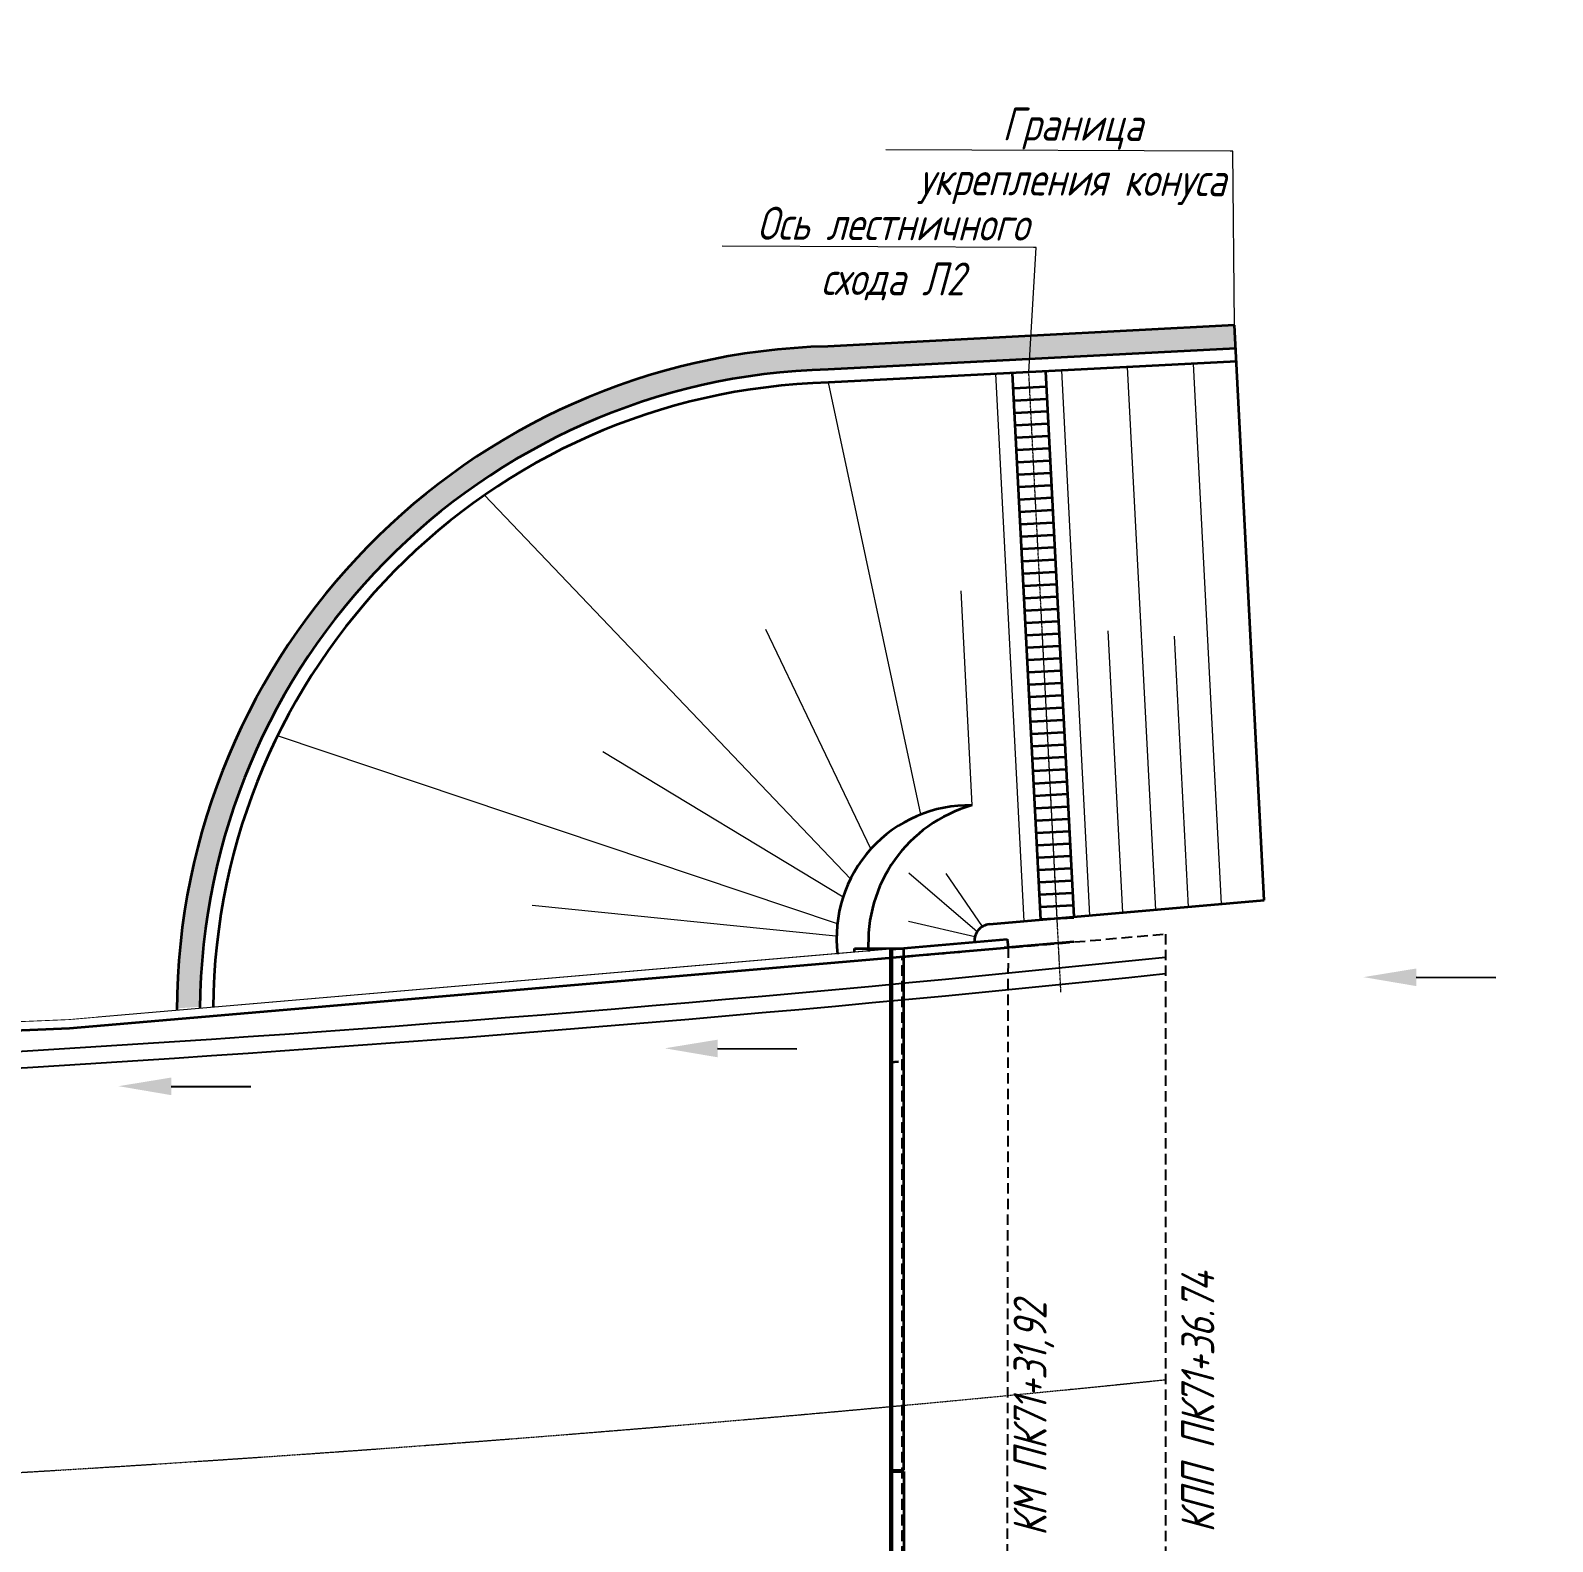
# Model space of a CAD drawing. Header units: millimetres. Extents: x 0 to 285450075, y -3000605 to 8125189010.
# Drawn here: x 6900589 to 6946736, y -1269651 to -1223820 of the extents above; entities that cross this region are included whole.
import ezdxf
from ezdxf import colors
from ezdxf.entities.mleader import LeaderData, LeaderLine
from ezdxf.math import Vec2, Vec3

# ---------------------------------------------------------------- set-up
doc = ezdxf.new("R2010")
doc.units = ezdxf.units.MM
doc.set_wipeout_variables(frame=1)
for name, pattern in [('CENTER', [50.8, 31.75, -6.35, 6.35, -6.35]), ('невидимая', [9.525, 6.35, -3.175]), ('осевая', [2, 1.25, -0.25, 0.25, -0.25])]:
    doc.linetypes.add(name, pattern=pattern)
for name, color, linetype, lineweight in [('1-Бетон', 106, 'Continuous', 35), ('1-Оси', 1, 'CENTER', 20), ('1-Штриховка', 8, 'Continuous', 9), ('ИС_Выноски', 3, 'Continuous', 18), ('ИС_Мвн', 3, 'Continuous', 18), ('ИС_Основная', 7, 'Continuous', 35), ('ИС_Ось', 3, 'осевая', 18), ('ИС_Размер', 3, 'Continuous', 18), ('ИС_Текст', 4, 'Continuous', 18), ('ИС_Тонкая', 3, 'Continuous', 18)]:
    doc.layers.add(name, color=color, linetype=linetype, lineweight=lineweight)
doc.layers.add('_Defpoints', color=8, linetype='Continuous', plot=False)
doc.layers.add('Оси_Невидимые', color=5, linetype='Continuous', plot=False)
doc.layers.add('ИС_Невидимая', color=4, linetype='невидимая')
doc.styles.add('ISOCPEUR', font='isocpeur.ttf', dxfattribs={"width": 0.8, "oblique": 15, "height": 2.5})

# ---------------------------------------------------------------- blocks, each defined once
blk = doc.blocks.new('_None')
blk = doc.blocks.new('б33 план')
at = {"layer": '1-Бетон'}
blk.add_lwpolyline([(1400, 700), (31600, 700), (31600, -700), (1400, -700)], close=True, dxfattribs=at)
for points in [[(1400, 310), (0, 310), (0, -310), (1400, -310)], [(31600, 310), (33000, 310), (33000, -310), (31600, -310)]]:
    blk.add_lwpolyline(points, dxfattribs=at)
at = {"layer": 'ИС_Ось', "color": 3, "ltscale": 20}
for points in [[(0, 0), (33000, 0)], [(400, 310), (400, -310)], [(32600, 310), (32600, -310)]]:
    blk.add_lwpolyline(points, dxfattribs=at)
blk = doc.blocks.new('*U1976')
at = {"rotation": 182.4098864728825}
blk.add_blockref('б33 план', (16485, 694), dxfattribs=at)
blk = doc.blocks.new('*U1977')
at = {"layer": '_Defpoints', "color": 0, "linetype": 'ByBlock', "lineweight": -2, "transparency": 16777216}
for p in [(0, 0), (0, -2252), (0, -4504), (0, -6756), (0, -9008), (0, -11260), (0, -13512), (0, -15764), (0, -18016), (0, -20268), (0, -22520), (0, -24772), (0, -27024), (0, -29276)]:
    blk.add_blockref('*U1976', p, dxfattribs=at)
blk = doc.blocks.new('Б24 план')
at = {"layer": '1-Бетон'}
blk.add_lwpolyline([(1400, -700), (22600, -700), (22600, 700), (1400, 700)], close=True, dxfattribs=at)
for points in [[(1400, -310), (0, -310), (0, 310), (1400, 310)], [(22600, -310), (24000, -310), (24000, 310), (22600, 310)]]:
    blk.add_lwpolyline(points, dxfattribs=at)
at = {"layer": 'ИС_Ось', "color": 3, "ltscale": 20}
for points in [[(300, -310), (300, 310)], [(23700, -310), (23700, 310)], [(0, 0), (24000, 0)]]:
    blk.add_lwpolyline(points, dxfattribs=at)
blk = doc.blocks.new('*U1978')
at = {"rotation": 4.910079921255813}
blk.add_blockref('Б24 план', (-11956, -1027), dxfattribs=at)
blk = doc.blocks.new('*U1979')
at = {"layer": '_Defpoints', "color": 0, "linetype": 'ByBlock', "lineweight": -2, "transparency": 16777216}
for p in [(0, 0), (0, -2258), (0, -4516), (0, -6774), (0, -9032), (0, -11290), (0, -13548), (0, -15806), (0, -18064), (0, -20322), (0, -22580), (0, -24838), (0, -27096), (0, -29354)]:
    blk.add_blockref('*U1978', p, dxfattribs=at)
blk = doc.blocks.new('*U1401')
at = {"layer": 'ИС_Ось', "ltscale": 500}
blk.add_lwpolyline([(0, 500), (0, -1000)], dxfattribs=at)
blk = doc.blocks.new('*U1402')
at = {"color": 0, "linetype": 'ByBlock', "lineweight": -2, "transparency": 16777216}
for p in [(0, 0), (4200, 0), (8400, 0)]:
    blk.add_blockref('*U1401', p, dxfattribs=at)
blk = doc.blocks.new('*U1407')
at = {"layer": '1-Бетон'}
blk.add_circle((0, 0), 750, dxfattribs=at)
blk = doc.blocks.new('*U1408')
at = {"layer": '1-Бетон', "color": 0, "linetype": 'ByBlock', "lineweight": -2, "transparency": 16777216}
for p in [(0, 0), (4200, 0), (8400, 0)]:
    blk.add_blockref('*U1407', p, dxfattribs=at)
blk = doc.blocks.new('*U1405')
at = {"layer": 'ИС_Ось', "ltscale": 500}
blk.add_line((0, -725), (0, 725), dxfattribs=at)
blk = doc.blocks.new('*U1406')
at = {"layer": '1-Бетон', "color": 0, "linetype": 'ByBlock', "lineweight": -2, "transparency": 16777216}
for p in [(0, 0), (2250, 0), (4500, 0), (6750, 0), (9000, 0), (11250, 0), (13500, 0)]:
    blk.add_blockref('*U1405', p, dxfattribs=at)
blk = doc.blocks.new('iyugtyuf')
at = {"layer": 'ИС_Мвн', "color": 146, "linetype": 'ByBlock', "lineweight": -2, "true_color": 0x105689}
blk.add_lwpolyline([(-1600, 0), (-4008, 0)], dxfattribs=at)
at = {"layer": 'ИС_Мвн', "color": 146, "true_color": 0x105689}
blk.add_solid([(-1600, 267), (0, 0), (-1600, -267)], dxfattribs=at)
blk = doc.blocks.new('мост план кальмиус')
at = {"layer": 'ИС_Выноски'}
ml = blk.add_multileader_mtext('Standard', dxfattribs=at)
ml.set_content('Ось опоры ОК6 \\PПК71+28,02', color=256, style='ISOCPEUR')
ml.set_leader_properties(color=256, linetype='ByLayer')
ml.set_arrow_properties(name='NONE')
ml.build(insert=Vec2(0, 0))
ml.multileader.update_dxf_attribs({"text_left_attachment_type": 6, "text_right_attachment_type": 6, "dogleg_length": 0.36, "arrow_head_size": 600, "scale": 200})
ctx = ml.context
ctx.base_point, ctx.scale, ctx.char_height, ctx.arrow_head_size, ctx.landing_gap_size, ctx.plane_origin, ctx.plane_x_axis, ctx.plane_y_axis = Vec3(73245, -25515), 200, 1200, 600, 125, Vec3(80241, -7446), Vec3(0, 1), Vec3(-1, 0)
ctx.left_attachment, ctx.right_attachment, ctx.text_align_type = 6, 6, 1
notes = []
notes.append((ctx, [(1, (1, 1, 0), (73245, -15820), (0, -1), 161, [(1, [(73245, -14402)], 0, [])])]))
ctx.mtext.insert, ctx.mtext.text_direction, ctx.mtext.rotation, ctx.mtext.width, ctx.mtext.alignment, ctx.mtext.flow_direction = Vec3(71805, -20748), Vec3(0, 1), 1.570796, 17109.09, 2, 5
ml = blk.add_multileader_mtext('Standard', dxfattribs=at)
ml.set_content('Ось опоры ОП5 \\PПК 71+4,24', color=256, style='ISOCPEUR')
ml.set_leader_properties(color=256, linetype='ByLayer')
ml.set_arrow_properties(name='NONE')
ml.build(insert=Vec2(0, 0))
ml.multileader.update_dxf_attribs({"text_left_attachment_type": 6, "text_right_attachment_type": 6, "dogleg_length": 0.36, "arrow_head_size": 600, "scale": 200})
ctx = ml.context
ctx.base_point, ctx.scale, ctx.char_height, ctx.arrow_head_size, ctx.landing_gap_size, ctx.plane_origin, ctx.plane_x_axis, ctx.plane_y_axis = Vec3(49545, -27906), 200, 1200, 600, 125, Vec3(56540, -9401), Vec3(0, 1), Vec3(-1, 0)
ctx.left_attachment, ctx.right_attachment, ctx.text_align_type = 6, 6, 1
notes.append((ctx, [(1, (1, 1, 0), (49545, -18212), (0, -1), 161, [(1, [(49545, -16236)], 0, [])])]))
ctx.mtext.insert, ctx.mtext.text_direction, ctx.mtext.rotation, ctx.mtext.width, ctx.mtext.alignment, ctx.mtext.flow_direction = Vec3(48105, -23139), Vec3(0, 1), 1.570796, 10620.22, 2, 5
for ctx, leaders in notes:
    for number, flags, end, landing, length, lines in leaders:
        leader = LeaderData()
        leader.index, (leader.has_last_leader_line, leader.has_dogleg_vector, leader.attachment_direction) = number, flags
        leader.last_leader_point, leader.dogleg_vector, leader.dogleg_length = Vec3(end), Vec3(landing), length
        for number, points, colour, breaks in lines:
            line = LeaderLine()
            line.index, line.vertices, line.color, line.breaks = number, Vec3.list(points), colors.encode_raw_color(colour), breaks
            leader.lines.append(line)
        ctx.leaders.append(leader)

msp = doc.modelspace()

# ---------------------------------------------------------------- block references
at = {"layer": '1-Бетон'}
msp.add_blockref('мост план кальмиус', (6853073.53, -668947.9294), dxfattribs=at)

# ---------------------------------------------------------------- next in the draw order: block references
at = {"rotation": 179.8184445429172}
msp.add_blockref('iyugtyuf', (6941004.4556, -1252532.1468), dxfattribs=at)

# ---------------------------------------------------------------- next in the draw order: leaders
at = {"layer": 'ИС_Выноски'}
ml = msp.add_multileader_mtext('Standard', dxfattribs=at)
ml.set_content('Ось опоры ОК6 \\PПК71+28,02', color=256, style='ISOCPEUR')
ml.set_leader_properties(color=256, linetype='ByLayer')
ml.set_arrow_properties(name='NONE')
ml.build(insert=Vec2(0, 0))
ml.multileader.update_dxf_attribs({"text_left_attachment_type": 6, "text_right_attachment_type": 6, "dogleg_length": 0.36, "arrow_head_size": 600, "scale": 200})
ctx = ml.context
ctx.base_point, ctx.scale, ctx.char_height, ctx.arrow_head_size, ctx.landing_gap_size, ctx.plane_origin, ctx.plane_x_axis, ctx.plane_y_axis = Vec3(6926318.9416, -1022715.153), 200, 1200, 600, 125, Vec3(6933314.6181, -1004646.7782), Vec3(0, 1), Vec3(-1, 0)
ctx.left_attachment, ctx.right_attachment, ctx.text_align_type = 6, 6, 1
notes = []
notes.append((ctx, [(1, (1, 1, 0), (6926318.9416, -1013021.0332), (0, -1), 161.0417, [(1, [(6926318.9416, -1011603.0251)], 0, [])])]))
ctx.mtext.insert, ctx.mtext.text_direction, ctx.mtext.rotation, ctx.mtext.width, ctx.mtext.alignment, ctx.mtext.flow_direction = Vec3(6924878.9416, -1017948.614), Vec3(0, 1), 1.5707963268, 17109.090455, 2, 5
ml = msp.add_multileader_mtext('Standard', dxfattribs=at)
ml.set_content('Ось опоры ОП5 \\PПК 71+4,24', color=256, style='ISOCPEUR')
ml.set_leader_properties(color=256, linetype='ByLayer')
ml.set_arrow_properties(name='NONE')
ml.build(insert=Vec2(0, 0))
ml.multileader.update_dxf_attribs({"text_left_attachment_type": 6, "text_right_attachment_type": 6, "dogleg_length": 0.36, "arrow_head_size": 600, "scale": 200})
ctx = ml.context
ctx.base_point, ctx.scale, ctx.char_height, ctx.arrow_head_size, ctx.landing_gap_size, ctx.plane_origin, ctx.plane_x_axis, ctx.plane_y_axis = Vec3(6902618.0758, -1025106.4344), 200, 1200, 600, 125, Vec3(6909613.7524, -1006601.1133), Vec3(0, 1), Vec3(-1, 0)
ctx.left_attachment, ctx.right_attachment, ctx.text_align_type = 6, 6, 1
notes.append((ctx, [(1, (1, 1, 0), (6902618.0758, -1015412.3146), (0, -1), 161.0417, [(1, [(6902618.0758, -1013436.9517)], 0, [])])]))
ctx.mtext.insert, ctx.mtext.text_direction, ctx.mtext.rotation, ctx.mtext.width, ctx.mtext.alignment, ctx.mtext.flow_direction = Vec3(6901178.0758, -1020339.8954), Vec3(0, 1), 1.5707963268, 10620.215089, 2, 5
for ctx, leaders in notes:
    for number, flags, end, landing, length, lines in leaders:
        leader = LeaderData()
        leader.index, (leader.has_last_leader_line, leader.has_dogleg_vector, leader.attachment_direction) = number, flags
        leader.last_leader_point, leader.dogleg_vector, leader.dogleg_length = Vec3(end), Vec3(landing), length
        for number, points, colour, breaks in lines:
            line = LeaderLine()
            line.index, line.vertices, line.color, line.breaks = number, Vec3.list(points), colors.encode_raw_color(colour), breaks
            leader.lines.append(line)
        ctx.leaders.append(leader)

# ---------------------------------------------------------------- next in the draw order: wipeouts: each hides what was drawn before it
at = {"color": 8}
msp.add_wipeout([(6768146.3097, -1250199.6341), (6769511.4248, -1223820.092), (6781857.9032, -1224459.2456), (6786835.0347, -1226849.8592), (6790663.886, -1229589.9536), (6794242.8137, -1233179.0735), (6796621.2421, -1236443.4445), (6798785.0278, -1240577.5668), (6799794.2203, -1243309.9157), (6800484.4354, -1245916.8014), (6800924.1791, -1248496.0924), (6801128.5783, -1250963.7147), (6801120.5061, -1253544.1695), (6801226.1879, -1267235.2066), (6869596.8121, -1268774.122), (6869572.2504, -1255197.8832), (6901754.4595, -1253832.9859), (6905023.9531, -1253552.112), (6905066.0502, -1252344.8188), (6905502.0348, -1249277.7361), (6905836.8725, -1247971.9105), (6906301.8392, -1246572.0987), (6906836.2075, -1245278.2328), (6908001.4257, -1243081.174), (6909028.3112, -1241561.749), (6910334.0834, -1239980.3971), (6911442.0934, -1238859.8471), (6912930.3851, -1237596.2661), (6914839.8805, -1236293.7122), (6917472.6578, -1234960.7494), (6919816.687, -1234146.0722), (6921680.2024, -1233717.5925), (6926079.0569, -1233333.0836), (6928443.0065, -1233210.681), (6934039.5783, -1232920.8969), (6937094.9562, -1232762.7841), (6937997.2998, -1250199.7121), (6935048.5605, -1250457.6934), (6934997.2998, -1251225.0032), (6934997.2998, -1282265.12), (6938076.1091, -1282758.7401), (6939499.5864, -1296991.5127), (6935229.2288, -1298078.5159), (6925163.4174, -1300640.7299), (6923755.4876, -1300892.9152), (6921718.033, -1301011.0805), (6920233.0857, -1300940.7284), (6918530.1654, -1300695.463), (6916228.9581, -1300069.5172), (6914714.2546, -1299454.7393), (6912904.3003, -1298475.9053), (6912279.1687, -1298066.8207), (6910685.2828, -1296824.5214), (6909023.4567, -1295136.9465), (6907665.7331, -1293309.756), (6906708.703, -1291610.3354), (6906402.7215, -1290948.2598), (6905935.1306, -1289752.8576), (6905293.8852, -1287343.582), (6905206.1161, -1285913.5983), (6905028.0605, -1285113.8623), (6903674.8508, -1285230.1131), (6869967.3041, -1286648.7044), (6869596.8121, -1268774.122), (6801226.1879, -1267235.2066), (6801116.1257, -1285113.8353), (6801098.5849, -1286702.2687), (6801009.3619, -1287945.9262), (6800866.9955, -1289097.1612), (6800662.9113, -1290264.146), (6800445.1397, -1291239.0038), (6800160.1738, -1292291.4984), (6799760.9394, -1293515.7977), (6799094.4117, -1295179.6015), (6798292.0333, -1296806.9006), (6797446.1153, -1298242.5393), (6796114.3716, -1300118.9142), (6795565.5251, -1300790.8086), (6795143.5962, -1301274.6151), (6794134.1523, -1302332.1525), (6793009.896, -1303368.5499), (6792011.0983, -1304183.7738), (6791251.8776, -1304745.3114), (6790471.8861, -1305274.9482), (6789850.5436, -1305665.1029), (6789416.8112, -1305921.722), (6789014.6472, -1306148.5964), (6787680.6364, -1306829.2013), (6786080.8094, -1307510.5438), (6784447.6203, -1308067.3962), (6782089.2551, -1308690.6976), (6780306.369, -1308912.5677), (6778685.1107, -1309036.32), (6764199.6547, -1306641.9416), (6768146.3097, -1282765.5571), (6770886.3356, -1283005.2783), (6771146.3097, -1282265.12), (6771146.3097, -1251225.0032), (6771212.548, -1250467.8952)], dxfattribs=at).dxf.layer = '1-Бетон'

# ---------------------------------------------------------------- next in the draw order: hatches: boundary and pattern name
at = {"layer": 'ИС_Основная'}
h = msp.add_hatch(dxfattribs=at)
h.set_pattern_fill('ANSI31', color=256, scale=3000, angle=317.9623572)
h.set_pattern_definition([(2.9624, (6929266.1, -1251626.95), (-19.38, 374.499), [])])
h.paths.add_polyline_path([(6931366.2534, -1234335.4489), (6930377.117, -1234396.8391), (6931237.5694, -1251024.2575), (6932236.2331, -1250972.5777)])

# ---------------------------------------------------------------- next in the draw order: linework, layer by layer
at = {"layer": '1-Бетон', "color": 5}
for p, q in [((6925953.7768, -1252506.8087), (6926718.9416, -1252441.0753)), ((6926013.6914, -1253204.2399), (6925953.7768, -1252506.8087)), ((6926718.9416, -1253143.6536), (6926013.6914, -1253204.2399)), ((6925953.7768, -1254764.8087), (6926718.9416, -1254699.0753)), ((6926013.6914, -1255462.2399), (6925953.7768, -1254764.8087)), ((6926718.9416, -1255401.6536), (6926013.6914, -1255462.2399)), ((6925953.7768, -1257022.8087), (6926718.9416, -1256957.0753)), ((6926013.6914, -1257720.2399), (6925953.7768, -1257022.8087)), ((6926718.9416, -1257659.6536), (6926013.6914, -1257720.2399)), ((6925953.7768, -1259280.8087), (6926718.9416, -1259215.0753)), ((6926013.6914, -1259978.2399), (6925953.7768, -1259280.8087)), ((6926718.9416, -1259917.6536), (6926013.6914, -1259978.2399)), ((6925953.7768, -1261538.8087), (6926718.9416, -1261473.0753)), ((6926013.6914, -1262236.2399), (6925953.7768, -1261538.8087)), ((6926718.9416, -1262175.6536), (6926013.6914, -1262236.2399)), ((6925953.7768, -1263796.8087), (6926718.9416, -1263731.0753)), ((6926013.6914, -1264494.2399), (6925953.7768, -1263796.8087)), ((6926718.9416, -1264433.6536), (6926013.6914, -1264494.2399)), ((6925953.7768, -1266054.8087), (6926718.9416, -1265989.0753)), ((6926013.6914, -1266752.2399), (6925953.7768, -1266054.8087)), ((6926718.9416, -1266691.6536), (6926013.6914, -1266752.2399)), ((6925953.7768, -1268312.8087), (6926718.9416, -1268247.0753)), ((6926013.6914, -1269010.2399), (6925953.7768, -1268312.8087)), ((6926718.9416, -1268949.6536), (6926013.6914, -1269010.2399))]:
    msp.add_line(p, q, dxfattribs=at)
at = {"layer": '1-Бетон', "color": 3}
msp.add_line((6925568.9416, -1267530.374), (6927068.9416, -1267530.3531), dxfattribs=at)
at = {"layer": '1-Бетон'}
for points in [[(6926719.0043, -1251688.345), (6930205.6858, -1251383.2999)], [(6932219.8641, -1251458.0371), (6930107.708, -1251642.8268)], [(6930205.6858, -1251383.2999), (6930227.4747, -1251632.3486)], [(6863683.7944, -1255198.7044), (6869303.2375, -1255198.7044), (6901754.4595, -1253832.9859), (6926618.9416, -1251696.9412)], [(6926618.9416, -1283259.0444), (6926618.9416, -1251696.9412)], [(6926718.9416, -1283250.4537), (6926718.9416, -1251688.3505)], [(6926719.0043, -1251939.3), (6930227.4747, -1251632.3486)], [(6926618.0501, -1267478.1365), (6926718.0501, -1267478.1365)], [(6904124.3863, -1268984.0213), (6908843.2966, -1268578.6317)]]:
    msp.add_lwpolyline(points, dxfattribs=at)
at = {"layer": '1-Бетон', "color": 4}
for points in [[(6902643.0758, -1253756.6471), (6926618.9416, -1251696.9412), (6926618.9416, -1283259.0444), (6903674.8508, -1285230.1131), (6902643.0758, -1285273.5356), (6902643.0758, -1253756.6471)], [(6863683.7943, -1256198.7044), (6869324.2708, -1256198.7044), (6901818.31, -1254831.1839), (6926618.9416, -1252700.6245)], [(6863683.7944, -1256698.7044), (6869334.7875, -1256698.7044), (6901850.2353, -1255330.2829), (6926618.9416, -1253202.4661)], [(6869622.2504, -1255185.2787), (6902593.0758, -1253810.3787), (6902593.0758, -1285275.6399), (6869967.3041, -1286648.7044), (6869622.2504, -1286647.8832), (6869622.2504, -1255185.2787)], [(6902929.8097, -1257148.085), (6926905.6755, -1255088.3792)], [(6902751.4833, -1257156.7037), (6869635.3799, -1258550.4185)], [(6926572.924, -1265564.4238), (6902644.0432, -1267410.6801)], [(6869622.2504, -1268776.7485), (6902594.0916, -1267413.7796)]]:
    msp.add_lwpolyline(points, dxfattribs=at)
at = {"layer": '1-Бетон', "color": 3}
for points in [[(6925568.9419, -1267480.374), (6925569.1593, -1251660.3325)], [(6925569.1593, -1251660.3325), (6927069.1593, -1251660.0805)], [(6927068.9419, -1267480.3531), (6927069.1593, -1251660.0805)], [(6925568.9416, -1267480.374), (6927068.9419, -1267480.3531)], [(6925568.9416, -1267530.374), (6925569.162, -1283350.374)], [(6927068.9416, -1267530.3531), (6927069.1619, -1283350.3531)]]:
    msp.add_lwpolyline(points, dxfattribs=at)
at = {"layer": '1-Бетон', "color": 5}
for points in [[(6926414.9643, -1252617.7417), (6926449.2012, -1253016.2738), (6926150.3021, -1253041.9515), (6926116.0652, -1252643.4194), (6926414.9643, -1252617.7417)], [(6903342.1846, -1255360.4193), (6901892.1846, -1255360.4193), (6901892.1846, -1254460.4193), (6903342.1846, -1254460.4193), (6903342.1846, -1255360.4193)], [(6902347.8952, -1254708.7701), (6902364.7144, -1255108.4164), (6902064.9797, -1255121.0308), (6902048.1605, -1254721.3846), (6902347.8952, -1254708.7701)], [(6903100.8363, -1254620.5994), (6903135.0732, -1255019.1315), (6902836.1741, -1255044.8091), (6902801.9373, -1254646.277), (6903100.8363, -1254620.5994)], [(6926414.9643, -1254875.7417), (6926449.2012, -1255274.2738), (6926150.3021, -1255299.9515), (6926116.0652, -1254901.4194), (6926414.9643, -1254875.7417)], [(6903342.1846, -1257618.4193), (6901892.1846, -1257618.4193), (6901892.1846, -1256718.4193), (6903342.1846, -1256718.4193), (6903342.1846, -1257618.4193)], [(6902347.8952, -1256966.7701), (6902364.7144, -1257366.4164), (6902064.9797, -1257379.0308), (6902048.1605, -1256979.3846), (6902347.8952, -1256966.7701)], [(6903100.8363, -1256878.5994), (6903135.0732, -1257277.1315), (6902836.1741, -1257302.8091), (6902801.9373, -1256904.277), (6903100.8363, -1256878.5994)], [(6926414.9643, -1257133.7417), (6926449.2012, -1257532.2738), (6926150.3021, -1257557.9515), (6926116.0652, -1257159.4194), (6926414.9643, -1257133.7417)], [(6903342.1846, -1259876.4193), (6901892.1846, -1259876.4193), (6901892.1846, -1258976.4193), (6903342.1846, -1258976.4193), (6903342.1846, -1259876.4193)], [(6902347.8952, -1259224.7701), (6902364.7144, -1259624.4164), (6902064.9797, -1259637.0308), (6902048.1605, -1259237.3846), (6902347.8952, -1259224.7701)], [(6903100.8363, -1259136.5994), (6903135.0732, -1259535.1315), (6902836.1741, -1259560.8091), (6902801.9373, -1259162.277), (6903100.8363, -1259136.5994)], [(6926414.9643, -1259391.7417), (6926449.2012, -1259790.2738), (6926150.3021, -1259815.9515), (6926116.0652, -1259417.4194), (6926414.9643, -1259391.7417)], [(6903342.1846, -1262134.4193), (6901892.1846, -1262134.4193), (6901892.1846, -1261234.4193), (6903342.1846, -1261234.4193), (6903342.1846, -1262134.4193)], [(6902347.8952, -1261482.7701), (6902364.7144, -1261882.4164), (6902064.9797, -1261895.0308), (6902048.1605, -1261495.3846), (6902347.8952, -1261482.7701)], [(6903100.8363, -1261394.5994), (6903135.0732, -1261793.1315), (6902836.1741, -1261818.8091), (6902801.9373, -1261420.277), (6903100.8363, -1261394.5994)], [(6926414.9643, -1261649.7417), (6926449.2012, -1262048.2738), (6926150.3021, -1262073.9515), (6926116.0652, -1261675.4194), (6926414.9643, -1261649.7417)], [(6903342.1846, -1264392.4193), (6901892.1846, -1264392.4193), (6901892.1846, -1263492.4193), (6903342.1846, -1263492.4193), (6903342.1846, -1264392.4193)], [(6902347.8952, -1263740.7701), (6902364.7144, -1264140.4164), (6902064.9797, -1264153.0308), (6902048.1605, -1263753.3846), (6902347.8952, -1263740.7701)], [(6903100.8363, -1263652.5994), (6903135.0732, -1264051.1315), (6902836.1741, -1264076.8091), (6902801.9373, -1263678.277), (6903100.8363, -1263652.5994)], [(6926414.9643, -1263907.7417), (6926449.2012, -1264306.2738), (6926150.3021, -1264331.9515), (6926116.0652, -1263933.4194), (6926414.9643, -1263907.7417)], [(6903342.1846, -1266650.4193), (6901892.1846, -1266650.4193), (6901892.1846, -1265750.4193), (6903342.1846, -1265750.4193), (6903342.1846, -1266650.4193)], [(6902347.8952, -1265998.7701), (6902364.7144, -1266398.4164), (6902064.9797, -1266411.0308), (6902048.1605, -1266011.3846), (6902347.8952, -1265998.7701)], [(6903100.8363, -1265910.5994), (6903135.0732, -1266309.1315), (6902836.1741, -1266334.8091), (6902801.9373, -1265936.277), (6903100.8363, -1265910.5994)], [(6926414.9643, -1266165.7417), (6926449.2012, -1266564.2738), (6926150.3021, -1266589.9515), (6926116.0652, -1266191.4194), (6926414.9643, -1266165.7417)], [(6903342.1846, -1268908.4193), (6901892.1846, -1268908.4193), (6901892.1846, -1268008.4193), (6903342.1846, -1268008.4193), (6903342.1846, -1268908.4193)], [(6902347.8952, -1268256.7701), (6902364.7144, -1268656.4164), (6902064.9797, -1268669.0308), (6902048.1605, -1268269.3846), (6902347.8952, -1268256.7701)], [(6903100.8363, -1268168.5994), (6903135.0732, -1268567.1315), (6902836.1741, -1268592.8091), (6902801.9373, -1268194.277), (6903100.8363, -1268168.5994)], [(6926414.9643, -1268423.7417), (6926449.2012, -1268822.2738), (6926150.3021, -1268847.9515), (6926116.0652, -1268449.4194), (6926414.9643, -1268423.7417)]]:
    msp.add_lwpolyline(points, dxfattribs=at)
at = {"layer": '1-Бетон', "color": 3}
msp.add_lwpolyline([(6901617.4261, -1254160.7749), (6901617.4261, -1269160.7749), (6903617.4922, -1269160.7749), (6903617.4922, -1254160.7749)], close=True, dxfattribs=at)
at = {"layer": '1-Бетон', "elevation": -5778.159}
msp.add_lwpolyline([(6901418.1399, -1257061.1086), (6901418.1399, -1266261.0448, 0.9958479419), (6903818.1399, -1266261.0448), (6903818.1399, -1257061.1086, 0.9958479419)], format="xyb", close=True, dxfattribs=at)
at = {"layer": '1-Оси', "color": 1, "ltscale": 20}
msp.add_lwpolyline([(6926618.9416, -1267478.1365), (6902746.4591, -1269528.961), (6869622.2208, -1270923.7057), (6863683.7944, -1270923.5579)], dxfattribs=at)
at = {"layer": '_Defpoints', "color": 4}
msp.add_lwpolyline([(6904004.5572, -1254041.159), (6925126.7586, -1252226.6042)], dxfattribs=at)
at = {"layer": '_Defpoints'}
msp.add_lwpolyline([(6901177.8898, -1254257.605), (6871004.0897, -1255527.4777)], dxfattribs=at)
at = {"layer": '_Defpoints', "color": 2}
for points in [[(6902491.4553, -1254552.5956), (6902520.889, -1255251.9765), (6901921.4196, -1255277.2053), (6901891.986, -1254577.8244)], [(6903237.447, -1254458.311), (6903297.3616, -1255155.7422), (6902699.5634, -1255207.0975), (6902639.6489, -1254509.6663)]]:
    msp.add_lwpolyline(points, close=True, dxfattribs=at)
at = {"layer": 'ИС_Невидимая', "ltscale": 50}
msp.add_lwpolyline([(6934997.2998, -1282265.12), (6927028.0503, -1282962.339), (6927028.0503, -1251922.2222), (6934997.2998, -1251225.0032)], close=True, dxfattribs=at)
for points in [[(6927018.0503, -1282973.2521), (6927018.0504, -1251913.0589)], [(6930227.4747, -1251632.3486), (6930183.8341, -1282696.3599)]]:
    msp.add_lwpolyline(points, dxfattribs=at)
at = {"layer": 'ИС_Основная'}
for points in [[(6937094.9514, -1232762.6931), (6924759.7058, -1233401.3981)], [(6937997.2999, -1250199.7121), (6937094.9514, -1232762.6931)], [(6937131.1273, -1233461.7577), (6924777.7939, -1234101.1644)], [(6937151.7993, -1233861.2232), (6924788.129, -1234501.0308)], [(6931225.6885, -1250792.1513), (6930367.6973, -1234212.2937)], [(6931366.231, -1234160.6206), (6932222.3837, -1250704.9518)], [(6929664.0106, -1250928.7804), (6937997.2999, -1250199.7121)]]:
    msp.add_lwpolyline(points, dxfattribs=at)
for centre, radius, start, end in [((6925283.2148, -1253654.1518), 20259.5186, 91.48069625, 179.71143443), ((6925283.2148, -1253654.1518), 19559.5186, 91.48069625, 179.52484185), ((6925283.2148, -1253654.1518), 19159.5186, 91.48069625, 179.41205732), ((6929707.5884, -1251426.8778), 500, 94.99997551, 184.99997554)]:
    msp.add_arc(centre, radius, start, end, dxfattribs=at)
at = {"layer": 'ИС_Ось', "ltscale": 0.1}
msp.add_line((6931830.8175, -1252984.8517), (6930858.0432, -1234186.9188), dxfattribs=at)
at = {"layer": 'ИС_Размер'}
for points in [[(6936699.2566, -1250313.2762), (6935851.3617, -1233928.5195)], [(6930718.3065, -1250836.5415), (6929859.3795, -1234238.5987)], [(6932711.9565, -1250662.1197), (6931856.7069, -1234135.239)], [(6934705.6066, -1250487.6979), (6933854.0343, -1234031.8792)], [(6931715.1315, -1250749.3306), (6931262.3229, -1241999.2374)], [(6933708.7815, -1250574.9088), (6933266.5709, -1242029.6122)], [(6935702.4316, -1250400.4871), (6935277.5648, -1242190.3432)], [(6929453.5653, -1250996.2129), (6928349.6612, -1249389.233)], [(6925007.5008, -1251294.6924), (6915801.3438, -1250362.2691)]]:
    msp.add_lwpolyline(points, dxfattribs=at)
for points, elevation in [([(6927585.4226, -1247597.4408), (6924788.13, -1234501.0308)], 32318.4288), ([(6925452.2178, -1249550.9051), (6914353.6566, -1237917.8272)], 32318.4288), ([(6929140.6029, -1247320.6601), (6928803.975, -1240815.6475)], 32318.4288), ([(6926070.6704, -1248643.9802), (6922884.8199, -1241985.2328)], 32318.4288), ([(6925053.5327, -1250918.5522), (6908080.844, -1245218.1817)], 16159.2144), ([(6925225.2051, -1250108.2865), (6917938.5904, -1245696.2778)], 32318.4288)]:
    msp.add_lwpolyline(points, dxfattribs=dict(at, elevation=elevation))
at = {"layer": 'ИС_Тонкая'}
for p, q in [((6929288.0599, -1251154.856), (6927219.0002, -1249383.4372)), ((6929222.1751, -1251306.9864), (6927206.464, -1250845.3221))]:
    msp.add_line(p, q, dxfattribs=at)

# ---------------------------------------------------------------- next in the draw order: block references
at = {"xscale": -1, "rotation": 90}
msp.add_blockref('*U1402', (6902368.0758, -1257460.7749), dxfattribs=at)
at = {"layer": '1-Бетон', "xscale": -1, "rotation": 90}
for name, p in [('*U1406', (6902618.0758, -1254910.4193)), ('*U1408', (6902618.0758, -1257460.7749))]:
    msp.add_blockref(name, p, dxfattribs=at)
at = {"layer": '_Defpoints'}
for name, p in [('*U1979', (6914625.5724, -1253831.3128)), ('*U1977', (6886120.678, -1255591.9116))]:
    msp.add_blockref(name, p, dxfattribs=at)

# ---------------------------------------------------------------- next in the draw order: texts
at = {"layer": 'ИС_Текст', "char_height": 1000, "attachment_point": 7, "rotation": 90, "style": 'ISOCPEUR'}
for s, width, insert in [('\\pxt3;КПП ПК71+36.74', 10414.885572, (6936483.7999, -1269381.7167)), ('КМ ПК71+31,92', 11873.205653, (6931628.1365, -1269485.2877))]:
    msp.add_mtext_dynamic_manual_height_columns(s, width=width, gutter_width=12.5, heights=[0], dxfattribs=dict(at, insert=insert))

# ---------------------------------------------------------------- next in the draw order: leaders
at = {"layer": 'ИС_Выноски'}
ml = msp.add_multileader_mtext('Standard', dxfattribs=at)
ml.set_content('Ось опоры ОК6 \\PПК71+28,02', color=256, style='ISOCPEUR')
ml.set_leader_properties(color=256, linetype='ByLayer')
ml.set_arrow_properties(name='NONE')
ml.build(insert=Vec2(0, 0))
ml.multileader.update_dxf_attribs({"text_left_attachment_type": 6, "text_right_attachment_type": 6, "dogleg_length": 0.36, "arrow_head_size": 600, "scale": 200})
ctx = ml.context
ctx.base_point, ctx.scale, ctx.char_height, ctx.arrow_head_size, ctx.landing_gap_size, ctx.plane_origin, ctx.plane_x_axis, ctx.plane_y_axis = Vec3(6926318.9416, -1294462.4915), 200, 1200, 600, 125, Vec3(6933314.6181, -1276394.1166), Vec3(0, 1), Vec3(-1, 0)
ctx.left_attachment, ctx.right_attachment, ctx.text_align_type = 6, 6, 1
notes = []
notes.append((ctx, [(1, (1, 1, 0), (6926318.9416, -1284768.3717), (0, -1), 161.0417, [(1, [(6926318.9416, -1283350.3636)], 0, [])])]))
ctx.mtext.insert, ctx.mtext.text_direction, ctx.mtext.rotation, ctx.mtext.width, ctx.mtext.alignment, ctx.mtext.flow_direction = Vec3(6924878.9416, -1289695.9525), Vec3(0, 1), 1.5707963268, 17109.090455, 2, 5
ml = msp.add_multileader_mtext('Standard', dxfattribs=at)
ml.set_content('Ось опоры ОП5 \\PПК 71+4,24', color=256, style='ISOCPEUR')
ml.set_leader_properties(color=256, linetype='ByLayer')
ml.set_arrow_properties(name='NONE')
ml.build(insert=Vec2(0, 0))
ml.multileader.update_dxf_attribs({"text_left_attachment_type": 6, "text_right_attachment_type": 6, "dogleg_length": 0.36, "arrow_head_size": 600, "scale": 200})
ctx = ml.context
ctx.base_point, ctx.scale, ctx.char_height, ctx.arrow_head_size, ctx.landing_gap_size, ctx.plane_origin, ctx.plane_x_axis, ctx.plane_y_axis = Vec3(6902618.0758, -1296853.7729), 200, 1200, 600, 125, Vec3(6909613.7523, -1278348.4518), Vec3(0, 1), Vec3(-1, 0)
ctx.left_attachment, ctx.right_attachment, ctx.text_align_type = 6, 6, 1
notes.append((ctx, [(1, (1, 1, 0), (6902618.0758, -1287159.6531), (0, -1), 161.0417, [(1, [(6902618.0758, -1285184.2902)], 0, [])])]))
ctx.mtext.insert, ctx.mtext.text_direction, ctx.mtext.rotation, ctx.mtext.width, ctx.mtext.alignment, ctx.mtext.flow_direction = Vec3(6901178.0758, -1292087.2338), Vec3(0, 1), 1.5707963268, 10620.215089, 2, 5
ml = msp.add_multileader_mtext('Standard', dxfattribs=at)
ml.set_content('Граница\\Pукрепления конуса', color=256, style='ISOCPEUR')
ml.set_leader_properties(color=256, linetype='ByLayer', lineweight=-1)
ml.set_arrow_properties(name='NONE')
ml.build(insert=Vec2(0, 0))
ml.multileader.update_dxf_attribs({"text_left_attachment_type": 6, "text_right_attachment_type": 6, "dogleg_length": 0.36, "arrow_head_size": 600, "scale": 50})
ctx = ml.context
ctx.base_point, ctx.scale, ctx.char_height, ctx.arrow_head_size, ctx.landing_gap_size, ctx.plane_origin, ctx.plane_x_axis, ctx.plane_y_axis = Vec3(6927395.3527, -1227444.5449), 50, 1000, 600, 9, Vec3(6941806.8618, -1236797.2836), Vec3(0.9999922423, -0.0039389613), Vec3(0.0039389613, 0.9999922423)
ctx.left_attachment, ctx.right_attachment, ctx.text_align_type = 6, 6, 1
notes.append((ctx, [(0, (1, 1, 0), (6937041.3632, -1227482.5404), (-0.9999922423, 0.0039389613), 80.5209, [(1, [(6937094.9514, -1232762.6931)], 0, [])])]))
ctx.mtext.insert, ctx.mtext.text_direction, ctx.mtext.rotation, ctx.mtext.defined_height, ctx.mtext.alignment, ctx.mtext.flow_direction = Vec3(6932183.2185, -1226163.3941), Vec3(0.9999922423, -0.0039389613), 6.2792463357, 3494.4864, 2, 5
ml = msp.add_multileader_mtext('Standard', dxfattribs=at)
ml.set_content('Ось лестничного \\Pсхода Л2', color=256, style='ISOCPEUR')
ml.set_leader_properties(color=256, linetype='ByLayer', lineweight=-1)
ml.set_arrow_properties(name='NONE')
ml.build(insert=Vec2(0, 0))
ml.multileader.update_dxf_attribs({"text_left_attachment_type": 6, "text_right_attachment_type": 6, "dogleg_length": 0.36, "arrow_head_size": 600, "scale": 50})
ctx = ml.context
ctx.base_point, ctx.scale, ctx.char_height, ctx.arrow_head_size, ctx.landing_gap_size, ctx.plane_origin, ctx.plane_x_axis, ctx.plane_y_axis = Vec3(6922469.614, -1230366.0401), 50, 1000, 600, 9, Vec3(6935516.3337, -1238058.3733), Vec3(0.9999922423, -0.0039389613), Vec3(0.0039389613, 0.9999922423)
ctx.left_attachment, ctx.right_attachment, ctx.text_align_type = 6, 6, 1
notes.append((ctx, [(0, (1, 1, 0), (6931076.0173, -1230399.9407), (-0.9999922423, 0.0039389613), 80.5209, [(1, [(6930858.0432, -1234186.9188)], 0, [])])]))
ctx.mtext.insert, ctx.mtext.text_direction, ctx.mtext.rotation, ctx.mtext.defined_height, ctx.mtext.alignment, ctx.mtext.flow_direction = Vec3(6926737.2822, -1229182.8411), Vec3(0.9999922423, -0.0039389613), 6.2792463357, 3494.4864, 2, 5
for ctx, leaders in notes:
    for number, flags, end, landing, length, lines in leaders:
        leader = LeaderData()
        leader.index, (leader.has_last_leader_line, leader.has_dogleg_vector, leader.attachment_direction) = number, flags
        leader.last_leader_point, leader.dogleg_vector, leader.dogleg_length = Vec3(end), Vec3(landing), length
        for number, points, colour, breaks in lines:
            line = LeaderLine()
            line.index, line.vertices, line.color, line.breaks = number, Vec3.list(points), colors.encode_raw_color(colour), breaks
            leader.lines.append(line)
        ctx.leaders.append(leader)

# ---------------------------------------------------------------- next in the draw order: wipeouts: each hides what was drawn before it
msp.add_wipeout([(6865011.6419, -1255198.9984), (6866795.9724, -1255198.9984), (6868506.7319, -1255197.8832), (6869322.7522, -1255197.8832), (6901754.4595, -1253832.9859), (6926618.9416, -1251696.9412), (6926618.9416, -1283259.0444), (6903674.8508, -1285230.1131), (6869967.3041, -1286648.7044), (6867058.4637, -1286648.7044), (6865504.5926, -1286648.7044), (6863584.1345, -1286648.7044), (6863683.7944, -1255197.8832)]).dxf.layer = '1-Бетон'

# ---------------------------------------------------------------- next in the draw order: hatches: boundary and pattern name
at = {"layer": '1-Штриховка'}
h = msp.add_hatch(dxfattribs=at)
h.set_pattern_fill('GRAVEL', color=2, scale=50, angle=94.69429746)
h.set_pattern_definition([(322.707085, (-1340.57, -599192.6), (12223.1459267, -9190.4952889), [170.86072, -16915.24182]), (279.6640385, (-1204.645, -599296.126), (-2512.97106174, 15084.94204307), [293.20236, -29027.02445]), (227.2047446, (-1155.425, -599585.17), (12883.7788491, 13800.6935539), [206.74076, -20467.3614]), (1.9679865, (-798.455, -600052.82), (-25418.7325713, -812.97876203), [267.00226, -26433.21871]), (27.5279516, (-531.61, -600043.653), (-14669.1983354, -7575.9303189), [261.81685, -25919.90387]), (91.9679865, (-299.435, -599922.646), (812.97876203, -25418.7325713), [267.00226, -26433.21871]), (132.3885379, (-308.604, -599655.8), (14008.56540948, -15415.25851772), [353.09683, -34956.55766]), (166.9496258, (-546.646, -599395.01), (-28573.82781385, 6573.5883705), [333.35976, -33002.6283]), (216.1238631, (-871.396, -599319.73), (-15623.1303772, -11477.0857458), [267.9065, -26522.77285]), (269.9306558, (-1087.8, -599477.67), (122.444606, 14027.0740826), [305.85664, -14986.96847]), (317.09173526, (-1088.166, -599783.53), (15170.36931132, -14045.5827561), [395.53896, -39158.38626]), (233.5083723, (-888.7, -598798.7), (-6866.8874842, -9483.794403), [135.00227, -13365.28291]), (266.1635319, (-968.98, -598907.235), (1180.31257334, 16662.4896768), [256.841, -25427.3195]), (319.694297, (-986.2, -599163.5), (1265.73983, 103.93593), [179.60467, -1616.44655]), (297.892888, (-1130.78, -599264.58), (-3051.159313, 6120.827301), [96.72066, -9575.31118]), (26.495707, (-1085.53, -599350.06), (-3693.283566, -1577.547622), [136.7828, -6702.3765]), (125.658054, (-963.12, -599289.04), (-2843.2874535, 3589.3476366), [222.15983, -7183.14908]), (256.2593486, (-1092.62, -599108.53), (1057.867972, 2635.415594), [160.64357, -3855.44906]), (111.0838378, (-1025.25, -600084.19), (-4836.5787946, 12345.5905312), [225.044, -22279.41334]), (165.0404734, (-1106.205, -599874.21), (14338.881872, -3919.6641005), [188.79947, -18691.10784]), (27.892888, (-1345.77, -599129.32), (-6120.827301, -3051.159313), [193.44005, -9478.5918]), (78.3047571, (-1174.8, -599038.82), (-2757.8601969, -12969.2061104), [225.044, -22279.41334]), (74.1382522, (-240.49, -600019.75), (-2011.800015, -6536.57102), [217.0176, -10633.86716]), (29.469438, (-181.18, -599810.99), (-13403.4584995, -7471.9943958), [181.83606, -18001.7967]), (161.495707, (-81.07, -599012.72), (-6536.57102, 2011.8000145), [193.44005, -9478.5918]), (112.0483221, (-264.51, -598951.33), (6414.1264172, -16038.87409714), [212.89137, -21076.188]), (164.1382522, (-30.14, -599632.94), (6536.57102, -2011.800015), [108.5088, -10742.37596]), (196.00423, (-74.83, -599088.67), (-4959.023398, -1681.483551), [64.7573, -6410.99748]), (260.658054, (-137.08, -599106.52), (953.932043, 3901.155426), [261.81685, -4974.5273]), (280.7033034, (-179.58, -599364.866), (-2305.0991311, 12553.46239074), [242.6335, -24020.68243]), (38.384365, (-849.2, -599279.68), (-2427.543734, -1473.611692), [183.16194, -4395.88818]), (87.85152405, (-705.625, -599165.95), (764.56885575, 21725.4490049), [319.77838, -31658.00453]), (155.6396934, (-693.64, -598846.4), (9275.9225438, -4335.4078196), [130.75412, -12944.69616]), (184.694297, (-812.8, -598792.5), (-1161.8039, -1369.67576), [76.2, -1193.8]), (214.9507346, (-215.475, -599393.3), (8444.4351055, 5790.5108366), [176.43348, -17466.97039]), (142.707085, (-360.09, -599494.37), (-12223.1459267, 9190.4952889), [341.72144, -16744.3811]), (94.694297, (-632, -599287.3), (-1369.67576, 1161.8039), [330.2, -939.8]), (59.999144, (-658.97, -598958.235), (7820.8195189, 13384.9498338), [200.80478, -19879.65836]), (348.7489016, (-558.56, -598784.33), (5166.895258, -849.9961126), [184.91454, -9060.82502]), (302.3402728, (-377.2, -598820.413), (14632.180986, -23009.69751197), [301.07255, -29806.2322]), (270.1203762, (-216.144, -599074.785), (85.42725583, -16558.55374675), [318.51473, -31532.92323])])
h.paths.add_polyline_path([(6924777.7939, -1234101.1644), (6937131.1273, -1233461.7577), (6937094.9514, -1232762.6931), (6924759.7058, -1233401.3981, 0.3926674611), (6905047.2999, -1252676.4798, 0.0002243357), (6905750.5521, -1252629.526, -0.3914754241)])
h.paths.add_polyline_path([(6905750.5521, -1252629.526, -0.0002243357), (6905047.2999, -1252676.4798, 0.0099171418), (6905024.4469, -1253479.7419, 0.0002232286), (6905724.946, -1253433.0414, -0.0102764311)])

# ---------------------------------------------------------------- next in the draw order: linework, layer by layer
at = {"layer": '1-Бетон'}
msp.add_lwpolyline([(6863683.7944, -1255448.7044), (6869308.4958, -1255448.7044), (6901770.4221, -1254082.5354), (6926618.9416, -1251947.8621)], dxfattribs=at)
at = {"layer": '1-Оси'}
msp.add_arc((6853073.53, -468947.8973), 800000.0321, 264.1220889675, 275.8776640605, dxfattribs=at)
at = {"layer": 'ИС_Основная'}
for centre, radius, start, end in [((6929054.2287, -1251342.8675, 32318.4288), 4023.1346, 88.7698152, 186.96604994), ((6930313.1716, -1251480.8599, 32318.4288), 4322.2887, 105.74070492, 183.57232493)]:
    msp.add_arc(centre, radius, start, end, dxfattribs=at)
at = {"layer": 'Оси_Невидимые'}
for radius, start, end in [(787250.0321, 270.7722619658, 275.9732005883), (787750.0321, 270.7717341791, 275.9693850227)]:
    msp.add_arc((6853073.53, -468947.8973), radius, start, end, dxfattribs=at)

# ---------------------------------------------------------------- next in the draw order: block references
at = {"rotation": 179.8184445429172}
for p in [(6919820.1934, -1254690.7257), (6903258.678, -1255839.2792)]:
    msp.add_blockref('iyugtyuf', p, dxfattribs=at)

# ---------------------------------------------------------------- next in the draw order: leaders
at = {"layer": 'ИС_Выноски'}
ml = msp.add_multileader_mtext('Standard', dxfattribs=at)
ml.set_content('Ось лестничного \\Pсхода ЛС1', color=256, style='ISOCPEUR')
ml.set_leader_properties(color=256, linetype='ByLayer', lineweight=-1)
ml.set_arrow_properties(name='NONE')
ml.build(insert=Vec2(0, 0))
ml.multileader.update_dxf_attribs({"text_left_attachment_type": 6, "text_right_attachment_type": 6, "dogleg_length": 0.8052, "arrow_head_size": 600, "scale": 50})
ctx = ml.context
ctx.base_point, ctx.scale, ctx.char_height, ctx.arrow_head_size, ctx.landing_gap_size, ctx.plane_origin, ctx.plane_x_axis, ctx.plane_y_axis = Vec3(6769485.0679, -1308664.9007), 50, 1000, 600, 9, Vec3(6759294.2891, -1302400.7091), Vec3(0.9866113487, -0.1630890759), Vec3(0.1630890759, 0.9866113487)
ctx.left_attachment, ctx.right_attachment, ctx.text_align_type = 6, 6, 1
notes = []
notes.append((ctx, [(0, (1, 1, 0), (6769405.6251, -1308651.7686), (0.9866113487, -0.1630890759), 80.5209, [(0, [(6770166.2869, -1305391.0687)], 0, [])])]))
ctx.mtext.insert, ctx.mtext.text_direction, ctx.mtext.rotation, ctx.mtext.width, ctx.mtext.alignment, ctx.mtext.flow_direction = Vec3(6773886.6739, -1308176.2116), Vec3(0.9866113487, -0.1630890759), 6.1193644632, 10468.006023, 2, 5
for ctx, leaders in notes:
    for number, flags, end, landing, length, lines in leaders:
        leader = LeaderData()
        leader.index, (leader.has_last_leader_line, leader.has_dogleg_vector, leader.attachment_direction) = number, flags
        leader.last_leader_point, leader.dogleg_vector, leader.dogleg_length = Vec3(end), Vec3(landing), length
        for number, points, colour, breaks in lines:
            line = LeaderLine()
            line.index, line.vertices, line.color, line.breaks = number, Vec3.list(points), colors.encode_raw_color(colour), breaks
            leader.lines.append(line)
        ctx.leaders.append(leader)

doc.saveas('drawing.dxf')
